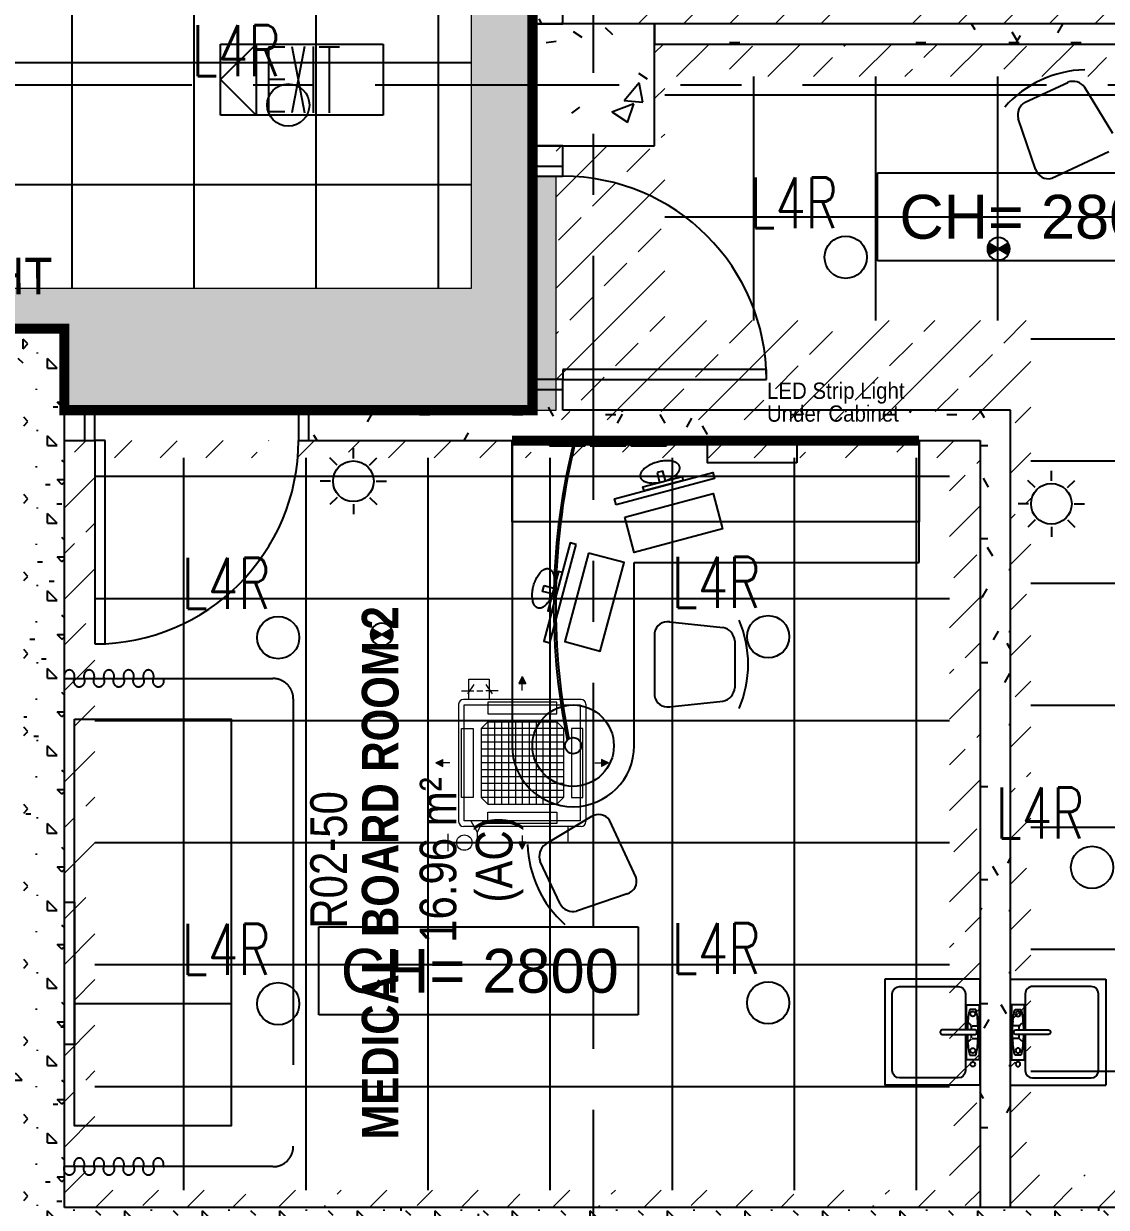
# Model space of a CAD drawing. Header units: millimetres. Extents: x -92759 to 184353, y -15225 to 86714.
# Drawn here: x 82701 to 88021, y 32021 to 37841 of the extents above; entities that cross this region are included whole.
import ezdxf

# ---------------------------------------------------------------- set-up
doc = ezdxf.new("R2010")
doc.units = ezdxf.units.MM
for name, pattern in [('HIDDEN', [0.375, 0.25, -0.125]), ('IDA - Grid Line', [2100, 1200, -300, 300, -300]), ('IMPORT-ACAD_ISO12W100', [3150, 1800, -450, 0, -450, 0, -450])]:
    doc.linetypes.add(name, pattern=pattern)
for name, color, linetype in [('0-1', 9, 'Continuous'), ('0-Motion Sensor', 1, 'Continuous'), ('A-_DOOR----_E', 8, 'Continuous'), ('A-_FURT----_E-1', 8, 'Continuous'), ('A-_ROOMNAME_A', 8, 'Continuous'), ('A-_WALL----_E', 8, 'Continuous'), ('A-_WALL----_H-1', 9, 'Continuous'), ('A-_WALLPRTN_E', 8, 'Continuous'), ('A-PATT-CONC', 8, 'Continuous'), ('E-_LIGT----_E-', 3, 'Continuous'), ('E-legend', 1, 'Continuous'), ('HF Text', 7, 'Continuous'), ('M-_SANIFIXR_E', 9, 'Continuous'), ('M-ACMV_FCU', 5, 'Continuous'), ('PDF_M-_ACON----_E-N', 7, 'Continuous'), ('S-_COLN----_E', 8, 'Continuous')]:
    doc.layers.add(name, color=color, linetype=linetype)
for name, color, linetype, lineweight in [('A--', 134, '500-1-RP', 25), ('HFI 9MM FPB', 94, 'Continuous', 5), ('M-ACMV_CDP', 190, 'DRAIN_PIPE', 25), ('M-ACMV_FCU-1', 86, 'Continuous', 9), ('M-ACMV_FCU-2', 86, 'Continuous', 9), ('M-ACMV_PWR', 1, 'REFRIGERANT', 25), ('M-ACMV_REF_PIPE', 134, '500-1-RP', 25), ('M-ACMV_VCD', 7, 'Continuous', 25)]:
    doc.layers.add(name, color=color, linetype=linetype, lineweight=lineweight)
for name, color, linetype, true_color in [('A-_DETA----_ED-2', 1, 'Continuous', 0xff0000), ('A-_FURN--1', 7, 'Continuous', 0xaaaaaa), ('A-_FURN--2', 7, 'IMPORT-ACAD_ISO12W100', 0xaaaaaa), ('A-_FURN--3', 7, 'Continuous', 0xaaaaaa), ('A-_FURN--4', 7, 'Continuous', 0xaaaaaa), ('A-_FURN_CURTAIN-2', 7, 'Continuous', 0xaaaaaa), ('A-_FURT----_E-_N', 6, 'Continuous', 0xff00ff), ('E-_FIREALAM_E-1', 1, 'Continuous', 0xff0000), ('E-_LIGT----_E', 1, 'Continuous', 0xff0000), ('fixtures', 9, 'Continuous', 0x808080), ('S-_ANOTGRID_E-1', 9, 'IDA - Grid Line', 0x808080)]:
    doc.layers.add(name, color=color, linetype=linetype, true_color=true_color)
doc.styles.add('Arial', font='arial.ttf')
doc.styles.add('Arial Narrow_2', font='ARIALN.TTF', dxfattribs={"height": 225})
doc.styles.add('Arial Narrow_B_1', font='ARIALNB.TTF', dxfattribs={"height": 300})
doc.styles.add('Arial_4', font='arial.ttf', dxfattribs={"height": 1.8})
doc.styles.add('Simplex', font='simplex_.ttf', dxfattribs={"width": 0.7, "height": 450})
doc.styles.get("Standard").update_dxf_attribs({"font": 'arial.ttf'})
doc.linetypes.add('500-1-RP', pattern='A,0.75,-0.5,0.75,-0.5,0.75,-0.5,0.75,-1.7,["RP",Standard,S=1,R=0,X=-1,Y=-0.5],-1.7', length=7.9)
doc.linetypes.add('DRAIN_PIPE', pattern='A,0.5,-0.2,["D",Standard,S=0.1,R=0,X=-0.1,Y=-0.05],-0.25', length=0.95)
doc.linetypes.add('REFRIGERANT', pattern='A,15,-5.08,["R",Standard,S=2.54,R=0,X=-2.54,Y=-1.27],-5.08', length=25.16)
pattern_1 = [(0, (-11670.95, 40338.3), (381, 381), [47.625, -333.375]), (90, (-11670.95, 40338.3), (-381, 381), [47.625, -333.375]), (135, (-11623.33, 40338.3), (-381.0004, 3e-14), [67.352, -471.463]), (0, (-11623.33, 40552.6), (381, 381), [47.625, -333.375]), (45, (-11599.5, 40528.8), (0, 381.0004), [33.676, -505.139]), (135, (-11599.5, 40528.8), (-381.0004, 3e-14), [33.676, -505.139]), (0, (-11480.45, 40647.85), (381, 381), [67.352, -313.648]), (45, (-11480.45, 40647.85), (0, 381.0004), [47.625, -491.19]), (135, (-11413.1, 40647.85), (-381.0004, 3e-14), [47.625, -491.19]), (90, (-11409, 40433.54), (-381, 381), [47.625, -333.375]), (45, (-11409, 40433.54), (0, 381.0004), [33.676, -505.139]), (135, (-11385.2, 40457.35), (-381.0004, 3e-14), [33.676, -505.139]), (0, (-11623.33, 40433.54), (381, 381), [23.812, -319.087]), (0, (-11337.58, 40528.8), (381, 381), [23.812, -319.087]), (90, (-11456.64, 40576.4), (-381, 381), [23.812, -319.087]), (135, (-11409, 40362.1), (-381.0004, 3e-14), [33.676, -505.139]), (135, (-11575.7, 40624.04), (-381.0004, 3e-14), [33.676, -505.139]), (45, (-11492.36, 40463.3), (0, 381.0004), [33.676, -505.139]), (90, (-11540, 40385.9), (-381, 381), [5.953, -375.047]), (90, (-11522.12, 40546.65), (-381, 381), [5.953, -375.047]), (90, (-11343.53, 40612.13), (-381, 381), [5.953, -375.047]), (90, (-11337.58, 40409.73), (-381, 381), [5.953, -375.047])]
pattern_2 = [(0, (-11670.95, 40338.29), (609.6, 152.4), [50.292, -406.908, 50.292, -406.908, -2438.4]), (0, (-11670.95, 40338.29), (609.6, 152.4), [-914.4, 50.292, -864.108, 50.292, -406.908, -1066.8]), (0, (-11670.95, 40338.29), (609.6, 152.4), [-2286, 50.292, -254.508, 50.292, -711.708]), (120, (-11442.35, 40414.49), (-436.78227, 451.7291), [50.292, -406.908, 50.292, -406.908, -2438.4]), (120, (-11442.35, 40414.49), (-436.78227, 451.7291), [-914.4, 50.292, -864.108, 50.292, -406.908, -1066.8]), (120, (-11442.35, 40414.49), (-436.78227, 451.7291), [-2286, 50.292, -254.508, 50.292, -711.708]), (240, (-11366.15, 40719.29), (-172.81773, -604.1291), [50.292, -406.908, 50.292, -406.908, -2438.4]), (240, (-11366.15, 40719.29), (-172.81773, -604.1291), [-914.4, 50.292, -864.108, 50.292, -406.908, -1066.8]), (240, (-11366.15, 40719.29), (-172.81773, -604.1291), [-2286, 50.292, -254.508, 50.292, -711.708])]
pattern_3 = [(45, (-381589.02, -647239), (-224.5064, 224.5064), []), (45, (-381364.5, -647239), (-224.5064, 224.5064), [158.75, -79.375])]

# ---------------------------------------------------------------- blocks, each defined once
blk = doc.blocks.new('IDA - Exit Sign - IDA - Exit Sign - One Side - Left-7570259-BLK8_RHH_2ND STOREY PLAN')
at = {"layer": 'A-_DETA----_ED-2'}
for p, q in [((-163.9, -115.1), (-163.9, -432.5)), ((-83.9, -115.1), (-163.9, -115.1)), ((-48.9, -112.8), (14, -437.8)), ((14, -112.8), (-48.9, -437.8)), ((55.1, -112.8), (55.1, -437.8)), ((185.1, -115.3), (85.1, -115.3)), ((135.1, -115.3), (135.1, -437.8)), ((-83.9, -275), (-163.9, -275)), ((-163.9, -432.5), (-83.9, -432.5))]:
    blk.add_line(p, q, dxfattribs=at)
at = {"layer": 'E-_LIGT----_E'}
for p, q in [((-400, -275), (-225, -100)), ((-400, -450), (-400, -100)), ((-400, -100), (400, -100)), ((-225, -100), (-225, -450)), ((400, -100), (400, -450)), ((-225, -450), (-400, -275)), ((400, -450), (-400, -450))]:
    blk.add_line(p, q, dxfattribs=at)
blk = doc.blocks.new('IDA - F - Single - Swing1 - 1100L X 2200H -TD-03-10510367-BLK8_RHH_2ND STOREY PLAN')
at = {"layer": 'A-_DOOR----_E'}
for p, q in [((500, 1075), (450, 1075)), ((450, 1075), (450, 75)), ((500, 75), (500, 1075)), ((-500, 75), (-550, 75)), ((-500, -75), (-500, 75)), ((450, 75), (500, 75)), ((550, 75), (500, 75)), ((500, 75), (500, -75)), ((-550, -75), (-500, -75)), ((500, -75), (550, -75))]:
    blk.add_line(p, q, dxfattribs=at)
blk.add_arc((500, 75), 1000, 90, 180, dxfattribs=at)
blk = doc.blocks.new('IDA - Strobe Light - IDA - Strobe Light-8826107-BLK8_RHH_2ND STOREY PLAN')
at = {"layer": 'A-_DETA----_ED-2'}
for p, q in [((0, 312.5), (0, 362.5)), ((-79.5, 279.5), (-114.9, 314.9)), ((79.5, 279.5), (114.9, 314.9)), ((-112.5, 200), (-162.5, 200)), ((112.5, 200), (162.5, 200)), ((-79.5, 120.5), (-114.9, 85.1)), ((79.5, 120.5), (114.9, 85.1)), ((0, 87.5), (0, 37.5))]:
    blk.add_line(p, q, dxfattribs=at)
blk.add_circle((0, 200), 100, dxfattribs=at)
blk = doc.blocks.new('KSINK1')
at = {"layer": 'fixtures', "color": 0}
for p, q in [((-261, 468), (-261, 0)), ((261, 468), (-261, 468)), ((261, 468), (261, 0)), ((-112.5, 446.5), (-112.5, 417.5)), ((-31.2, 428.3), (-31.2, 454.2)), ((-11.9, 425.9), (-29.3, 425.9)), ((-11.5, 443.4), (-11.5, 281.4)), ((2, 452.4), (-2.5, 452.4)), ((11, 281.4), (11, 443.4)), ((29.2, 425.9), (11, 425.9)), ((31.2, 428.3), (31.2, 454.2)), ((112.5, 417.5), (112.5, 446.5)), ((-225, 72), (-225, 360)), ((-189, 396), (-11.5, 396)), ((11, 396), (189, 396)), ((225, 360), (225, 72)), ((-2.5, 272.4), (2, 272.4)), ((-261, 0), (261, 0)), ((189, 36), (-189, 36))]:
    blk.add_line(p, q, dxfattribs=at)
blk.add_lwpolyline([(-11.5, 400.5), (-135, 400.5), (-135, 463.5), (135, 463.5), (135, 400.5), (11, 400.5)], dxfattribs=at)
for centre, radius in [((-90, 432), 12.3), ((90, 432), 12.3), ((157.5, 432), 11.4)]:
    blk.add_circle(centre, radius, dxfattribs=at)
for centre, radius, start, end in [((-66.8, 306.3), 147.4, 101.19751, 108.04567), ((-66.8, 557.7), 147.4, 251.95433, 258.80249), ((-26.8, 104.1), 353.6, 94.68764, 101.19751), ((-26.8, 759.9), 353.6, 258.80249, 265.31236), ((0, -222.8), 681.5, 90, 94.68764), ((0, 1086.8), 681.5, 265.31236, 269.02956), ((-20, 401.8), 25.7, 118.44135, 161.98534), ((-2.5, 443.4), 9, 90, 180), ((0, -222.8), 681.5, 85.31236, 90), ((2, 443.4), 9, 360, 90), ((0, 1086.8), 681.5, 270.92126, 274.68764), ((20, 401.8), 25.7, 18.01466, 61.55865), ((26.8, 104.1), 353.6, 78.80249, 85.31236), ((26.8, 759.9), 353.6, 274.68764, 281.19751), ((66.8, 306.3), 147.4, 71.95433, 78.80249), ((66.8, 557.7), 147.4, 281.19751, 288.04567), ((-2.5, 281.4), 9, 180, 270), ((2, 281.4), 9, 270, 0)]:
    blk.add_arc(centre, radius, start, end, dxfattribs=at)
at = {"layer": 'fixtures', "color": 0, "extrusion": (0, 0, -1)}
for centre, start, end in [((189, 360), 360, 90), ((-189, 360), 90, 180), ((189, 72), 270, 0), ((-189, 72), 180, 270)]:
    blk.add_arc(centre, 36, start, end, dxfattribs=at)
blk = doc.blocks.new('1599_FURN_RHH_BLK8 _NEW__2ND STY_dwg_CURTAIN-10345795-BLK8_RHH_2ND STOREY PLAN')
at = {"layer": 'A-_FURN_CURTAIN-2'}
for points, weights in [([(364562.6, -316988.1), (364557, -316988.1), (364551.8, -316989.6)], [1, 0.931303290714, 0.894831553285]), ([(364593.9, -317013.9), (364593.9, -316988.1), (364562.6, -316988.1)], [1, 0.707106781187, 1]), ([(364562.6, -317039.8), (364593.9, -317039.8), (364593.9, -317013.9)], [1, 0.707106781187, 1]), ([(364509.6, -317062.5), (364509.6, -317036.7), (364540.9, -317036.7)], [1, 0.707106781187, 1]), ([(364540.9, -317088.4), (364509.6, -317088.4), (364509.6, -317062.5)], [1, 0.707106781187, 1]), ([(364540.9, -317036.7), (364546.5, -317036.7), (364551.8, -317038.2)], [1, 0.931303290589, 0.894831553152]), ([(364551.8, -317038.2), (364557, -317039.8), (364562.6, -317039.8)], [0.894831553151, 0.931303290588, 1]), ([(364551.8, -317086.8), (364546.5, -317088.4), (364540.9, -317088.4)], [0.894831553149, 0.931303290586, 1]), ([(364562.6, -317085.3), (364557, -317085.3), (364551.8, -317086.8)], [1, 0.931303290589, 0.894831553152]), ([(364593.9, -317111.1), (364593.9, -317085.3), (364562.6, -317085.3)], [1, 0.707106781187, 1]), ([(364562.6, -317137), (364593.9, -317137), (364593.9, -317111.1)], [1, 0.707106781187, 1]), ([(364509.6, -317159.7), (364509.6, -317133.8), (364540.9, -317133.8)], [1, 0.707106781187, 1]), ([(364540.9, -317185.6), (364509.6, -317185.6), (364509.6, -317159.7)], [1, 0.707106781187, 1]), ([(364540.9, -317133.8), (364546.5, -317133.8), (364551.8, -317135.4)], [1, 0.931303290587, 0.894831553151]), ([(364551.8, -317184), (364546.5, -317185.6), (364540.9, -317185.6)], [0.89483155315, 0.931303290587, 1]), ([(364551.8, -317135.4), (364557, -317137), (364562.6, -317137)], [0.894831553149, 0.931303290586, 1]), ([(364562.6, -317182.4), (364557, -317182.4), (364551.8, -317184)], [1, 0.931303290587, 0.894831553151]), ([(364593.9, -317208.3), (364593.9, -317182.4), (364562.6, -317182.4)], [1, 0.707106781187, 1]), ([(364509.6, -317256.9), (364509.6, -317231), (364540.9, -317231)], [1, 0.707106781187, 1]), ([(364540.9, -317231), (364546.5, -317231), (364551.8, -317232.6)], [1, 0.931303290587, 0.894831553151]), ([(364551.8, -317232.6), (364557, -317234.2), (364562.6, -317234.2)], [0.89483155315, 0.931303290586, 1]), ([(364562.6, -317234.2), (364593.9, -317234.2), (364593.9, -317208.3)], [1, 0.707106781187, 1]), ([(364540.9, -317282.8), (364509.6, -317282.8), (364509.6, -317256.9)], [1, 0.707106781187, 1]), ([(364551.8, -317281.2), (364546.5, -317282.8), (364540.9, -317282.8)], [0.894831553151, 0.931303290587, 1]), ([(364562.6, -317279.6), (364557, -317279.6), (364551.8, -317281.2)], [1, 0.931303290588, 0.894831553151]), ([(364593.9, -317305.5), (364593.9, -317279.6), (364562.6, -317279.6)], [1, 0.707106781187, 1]), ([(364562.6, -317331.4), (364593.9, -317331.4), (364593.9, -317305.5)], [1, 0.707106781187, 1]), ([(364509.6, -317354.1), (364509.6, -317328.2), (364540.9, -317328.2)], [1, 0.707106781187, 1]), ([(364540.9, -317380), (364509.6, -317380), (364509.6, -317354.1)], [1, 0.707106781187, 1]), ([(364540.9, -317328.2), (364546.5, -317328.2), (364551.8, -317329.8)], [1, 0.931303290716, 0.894831553287]), ([(364551.8, -317329.8), (364557, -317331.4), (364562.6, -317331.4)], [0.89483155315, 0.931303290587, 1]), ([(364551.8, -317378.4), (364546.5, -317380), (364540.9, -317380)], [0.894831553151, 0.931303290587, 1]), ([(364562.6, -317376.8), (364557, -317376.8), (364551.8, -317378.4)], [1, 0.931303290587, 0.89483155315]), ([(364593.9, -317402.7), (364593.9, -317376.8), (364562.6, -317376.8)], [1, 0.707106781187, 1]), ([(364562.6, -317428.6), (364593.9, -317428.6), (364593.9, -317402.7)], [1, 0.707106781187, 1]), ([(364509.6, -317451.3), (364509.6, -317425.4), (364540.9, -317425.4)], [1, 0.707106781187, 1]), ([(364540.9, -317477.2), (364509.6, -317477.2), (364509.6, -317451.3)], [1, 0.707106781187, 1]), ([(364540.9, -317425.4), (364546.5, -317425.4), (364551.8, -317427)], [1, 0.931303290587, 0.894831553151]), ([(364551.8, -317475.6), (364546.5, -317477.2), (364540.9, -317477.2)], [0.894831553151, 0.931303290587, 1]), ([(364551.8, -317427), (364557, -317428.6), (364562.6, -317428.6)], [0.89483155315, 0.931303290587, 1])]:
    blk.add_rational_spline(points, weights, degree=2, dxfattribs=at)
blk = doc.blocks.new('1599_FURN_RHH_BLK8 _NEW__2ND STY_dwg_CURTAIN-10345796-BLK8_RHH_2ND STOREY PLAN')
at = {"layer": 'A-_FURN_CURTAIN-2'}
for points, weights in [([(364562.6, -316988.1), (364557, -316988.1), (364551.8, -316989.6)], [1, 0.931303290714, 0.894831553285]), ([(364593.9, -317013.9), (364593.9, -316988.1), (364562.6, -316988.1)], [1, 0.707106781187, 1]), ([(364562.6, -317039.8), (364593.9, -317039.8), (364593.9, -317013.9)], [1, 0.707106781187, 1]), ([(364509.6, -317062.5), (364509.6, -317036.7), (364540.9, -317036.7)], [1, 0.707106781187, 1]), ([(364540.9, -317088.4), (364509.6, -317088.4), (364509.6, -317062.5)], [1, 0.707106781187, 1]), ([(364540.9, -317036.7), (364546.5, -317036.7), (364551.8, -317038.2)], [1, 0.931303290589, 0.894831553152]), ([(364551.8, -317038.2), (364557, -317039.8), (364562.6, -317039.8)], [0.894831553151, 0.931303290588, 1]), ([(364551.8, -317086.8), (364546.5, -317088.4), (364540.9, -317088.4)], [0.894831553149, 0.931303290586, 1]), ([(364562.6, -317085.3), (364557, -317085.3), (364551.8, -317086.8)], [1, 0.931303290589, 0.894831553152]), ([(364593.9, -317111.1), (364593.9, -317085.3), (364562.6, -317085.3)], [1, 0.707106781187, 1]), ([(364562.6, -317137), (364593.9, -317137), (364593.9, -317111.1)], [1, 0.707106781187, 1]), ([(364509.6, -317159.7), (364509.6, -317133.8), (364540.9, -317133.8)], [1, 0.707106781187, 1]), ([(364540.9, -317185.6), (364509.6, -317185.6), (364509.6, -317159.7)], [1, 0.707106781187, 1]), ([(364540.9, -317133.8), (364546.5, -317133.8), (364551.8, -317135.4)], [1, 0.931303290587, 0.894831553151]), ([(364551.8, -317184), (364546.5, -317185.6), (364540.9, -317185.6)], [0.89483155315, 0.931303290587, 1]), ([(364551.8, -317135.4), (364557, -317137), (364562.6, -317137)], [0.894831553149, 0.931303290586, 1]), ([(364562.6, -317182.4), (364557, -317182.4), (364551.8, -317184)], [1, 0.931303290587, 0.894831553151]), ([(364593.9, -317208.3), (364593.9, -317182.4), (364562.6, -317182.4)], [1, 0.707106781187, 1]), ([(364509.6, -317256.9), (364509.6, -317231), (364540.9, -317231)], [1, 0.707106781187, 1]), ([(364540.9, -317231), (364546.5, -317231), (364551.8, -317232.6)], [1, 0.931303290587, 0.894831553151]), ([(364551.8, -317232.6), (364557, -317234.2), (364562.6, -317234.2)], [0.89483155315, 0.931303290586, 1]), ([(364562.6, -317234.2), (364593.9, -317234.2), (364593.9, -317208.3)], [1, 0.707106781187, 1]), ([(364540.9, -317282.8), (364509.6, -317282.8), (364509.6, -317256.9)], [1, 0.707106781187, 1]), ([(364551.8, -317281.2), (364546.5, -317282.8), (364540.9, -317282.8)], [0.894831553151, 0.931303290587, 1]), ([(364562.6, -317279.6), (364557, -317279.6), (364551.8, -317281.2)], [1, 0.931303290588, 0.894831553151]), ([(364593.9, -317305.5), (364593.9, -317279.6), (364562.6, -317279.6)], [1, 0.707106781187, 1]), ([(364562.6, -317331.4), (364593.9, -317331.4), (364593.9, -317305.5)], [1, 0.707106781187, 1]), ([(364509.6, -317354.1), (364509.6, -317328.2), (364540.9, -317328.2)], [1, 0.707106781187, 1]), ([(364540.9, -317380), (364509.6, -317380), (364509.6, -317354.1)], [1, 0.707106781187, 1]), ([(364540.9, -317328.2), (364546.5, -317328.2), (364551.8, -317329.8)], [1, 0.931303290716, 0.894831553287]), ([(364551.8, -317329.8), (364557, -317331.4), (364562.6, -317331.4)], [0.89483155315, 0.931303290587, 1]), ([(364551.8, -317378.4), (364546.5, -317380), (364540.9, -317380)], [0.894831553151, 0.931303290587, 1]), ([(364562.6, -317376.8), (364557, -317376.8), (364551.8, -317378.4)], [1, 0.931303290587, 0.89483155315]), ([(364593.9, -317402.7), (364593.9, -317376.8), (364562.6, -317376.8)], [1, 0.707106781187, 1]), ([(364562.6, -317428.6), (364593.9, -317428.6), (364593.9, -317402.7)], [1, 0.707106781187, 1]), ([(364509.6, -317451.3), (364509.6, -317425.4), (364540.9, -317425.4)], [1, 0.707106781187, 1]), ([(364540.9, -317477.2), (364509.6, -317477.2), (364509.6, -317451.3)], [1, 0.707106781187, 1]), ([(364540.9, -317425.4), (364546.5, -317425.4), (364551.8, -317427)], [1, 0.931303290587, 0.894831553151]), ([(364551.8, -317475.6), (364546.5, -317477.2), (364540.9, -317477.2)], [0.894831553151, 0.931303290587, 1]), ([(364551.8, -317427), (364557, -317428.6), (364562.6, -317428.6)], [0.89483155315, 0.931303290587, 1])]:
    blk.add_rational_spline(points, weights, degree=2, dxfattribs=at)
blk = doc.blocks.new('1599_FURN_RHH_BLK8 _NEW__2ND STY_dwg-10261561-BLK8_RHH_2ND STOREY PLAN')
at = {"layer": 'A-_FURN--1'}
for p, q in [((-2677.9, -41885.7), (-2469.5, -41788.5)), ((-2248.1, -42040.6), (-2384.9, -41814)), ((-2627.7, -42215.5), (-2712.8, -41966.9)), ((-2547.2, -42259.9), (-2266.8, -42129.2)), ((-5199.8, -43550.1), (-5199.8, -44150.1)), ((-3199.8, -43550.1), (-5199.8, -43550.1)), ((-5199.8, -43950.1), (-5199.8, -43550.1)), ((-5199.8, -43550.1), (-3199.8, -43550.1)), ((-3199.8, -44150.1), (-3199.8, -43550.1)), ((-3199.8, -43550.1), (-3199.8, -43950.1)), ((-3199.8, -43950.1), (-5199.8, -43950.1)), ((-5199.8, -44150.1), (-5199.8, -45050.1)), ((-4599.8, -44150.1), (-3199.8, -44150.1)), ((-4599.8, -45050.1), (-4599.8, -44150.1)), ((-4425.5, -44441.2), (-4164.3, -44469.2)), ((-4499.8, -44495.4), (-4499.8, -44804.8)), ((-4105.4, -44535.1), (-4105.4, -44765.1)), ((-4427.4, -44859.2), (-4164.3, -44831)), ((-4809.3, -45398.4), (-5035.8, -45535.2)), ((-4589.9, -45697.5), (-4720.7, -45417.1)), ((-4964.2, -45828.2), (-5061.4, -45619.8)), ((-4634.4, -45778.1), (-4882.9, -45863.1))]:
    blk.add_line(p, q, dxfattribs=at)
at = {"layer": 'A-_FURN--1', "flags": 128}
for points in [[(-4688.6, -43865.1), (-4696.4, -43836.1), (-4213.4, -43706.7), (-4205.7, -43735.7)], [(-4487.5, -43707.7), (-4474.6, -43756), (-4445.6, -43748.2), (-4458.5, -43699.9)], [(-4551.5, -43797.3), (-4556.7, -43778), (-4363.5, -43726.2), (-4358.3, -43745.5)], [(-4884.8, -44061.2), (-4913.8, -44053.5), (-5043.2, -44536.4), (-5014.2, -44544.2)], [(-4952.6, -44198.4), (-4971.9, -44193.2), (-5023.7, -44386.4), (-5004.4, -44391.6)], [(-5042.2, -44262.4), (-4993.9, -44275.3), (-5001.7, -44304.3), (-5050, -44291.3)], [(-7349.8, -44920.1), (-6579.8, -44920.1), (-6579.8, -46920.1), (-7349.8, -46920.1)], [(-7399.8, -46520.1), (-7399.8, -45820.1), (-7349.8, -45820.1), (-7349.8, -46520.1)]]:
    blk.add_lwpolyline(points, close=True, dxfattribs=at)
at = {"layer": 'A-_FURN--1'}
for centre, radius, start, end in [((-2369.9, -42274), 547.7, 91.66493, 138.33507), ((-2443.4, -41855.2), 71.6, 35.11571, 111.30497), ((-2643.5, -41948.5), 71.6, 118.69503, 194.88429), ((-2564.8, -42196.6), 65.8, 196.73506, 285.48458), ((-4434.9, -44506.3), 65.8, 81.73506, 170.48458), ((-4587.5, -44650.1), 547.7, 336.66493, 23.33507), ((-4176.9, -44539.7), 71.6, 3.69503, 79.88429), ((-4434.9, -44793.9), 65.8, 189.51542, 278.26494), ((-4176.9, -44760.5), 71.6, 280.11571, 356.30497), ((-4899.8, -45050.1), 300, 180, 0), ((-4774.9, -45454.4), 65.8, 34.51542, 123.26494), ((-4575.9, -45520.2), 547.7, 181.66493, 228.33507), ((-4994.6, -45593.8), 71.6, 125.11571, 201.30497), ((-4653.3, -45715.1), 65.8, 286.73506, 15.48458), ((-4901.3, -45793.9), 71.6, 208.69503, 284.88429)]:
    blk.add_arc(centre, radius, start, end, dxfattribs=at)
for points in [[(-4376.4, -43677.9), (-4389.4, -43629.6), (-4486, -43655.5)], [(-4486, -43655.5), (-4582.6, -43681.4), (-4569.6, -43729.7)], [(-4460.1, -43752.1), (-4363.5, -43726.2), (-4376.4, -43677.9)], [(-4569.6, -43729.7), (-4556.7, -43778), (-4460.1, -43752.1)], [(-5094.4, -44263.9), (-5068.5, -44167.3), (-5020.2, -44180.3)], [(-5020.2, -44180.3), (-4971.9, -44193.2), (-4997.8, -44289.8)], [(-5072, -44373.4), (-5120.3, -44360.5), (-5094.4, -44263.9)], [(-4997.8, -44289.8), (-5023.7, -44386.4), (-5072, -44373.4)]]:
    blk.add_rational_spline(points, [1, 0.707106781187, 1], degree=2, dxfattribs=at)
at = {"layer": 'A-_FURN--2'}
for p, q in [((-7399.8, -44720.1), (-6374.8, -44720.1)), ((-6274.8, -44820.1), (-6274.8, -47020.1)), ((-6374.8, -47120.1), (-7399.8, -47120.1))]:
    blk.add_line(p, q, dxfattribs=at)
at = {"layer": 'A-_FURN--2', "flags": 128}
for points in [[(-5016.4, -43575.1), (-4841.4, -43575.1), (-4841.4, -43550.1), (-5016.4, -43550.1)], [(-4816.4, -43575.1), (-4641.4, -43575.1), (-4641.4, -43550.1), (-4816.4, -43550.1)], [(-4616.4, -43575.1), (-4441.4, -43575.1), (-4441.4, -43550.1), (-4616.4, -43550.1)]]:
    blk.add_lwpolyline(points, close=True, dxfattribs=at)
at = {"layer": 'A-_FURN--2'}
for centre, start, end in [((-6374.8, -44820.1), 0, 90), ((-6374.8, -47020.1), 270, 0)]:
    blk.add_arc(centre, 100, start, end, dxfattribs=at)
at = {"layer": 'A-_FURN--3', "flags": 128}
for points in [[(-3799.8, -43660.1), (-4239.8, -43660.1), (-4239.8, -43550.1), (-3799.8, -43550.1)], [(-4646.4, -43926.2), (-4211.7, -43809.8), (-4165.1, -43983.6), (-4599.8, -44100.1)], [(-4823.6, -44103.5), (-4940.1, -44538.2), (-4766.2, -44584.8), (-4649.8, -44150.1)]]:
    blk.add_lwpolyline(points, close=True, dxfattribs=at)
at = {"layer": 'A-_FURN--3'}
for radius in [200, 40]:
    blk.add_circle((-4899.8, -45050.1), radius, dxfattribs=at)
for centre, radius, start, end in [((-1677.7, -44361.5), 3317.9, 165.84539, 191.49781), ((-1587.7, -44358.1), 3397.5, 166.24177, 191.16737)]:
    blk.add_arc(centre, radius, start, end, dxfattribs=at)
at = {"layer": 'A-_FURN--4'}
blk.add_line((-6579.8, -46320.1), (-7349.8, -46320.1), dxfattribs=at)
at = {"rotation": 90}
blk.add_blockref('1599_FURN_RHH_BLK8 _NEW__2ND STY_dwg_CURTAIN-10345796-BLK8_RHH_2ND STOREY PLAN', (-324389.4, -409271.9), dxfattribs=at)
at = {"extrusion": (0, 0, -1), "zscale": -1.000000000000006, "rotation": 270}
blk.add_blockref('1599_FURN_RHH_BLK8 _NEW__2ND STY_dwg_CURTAIN-10345795-BLK8_RHH_2ND STOREY PLAN', (324389.4, 317431.7), dxfattribs=at)
at = {"layer": 'A-_FURT----_E-_N', "color": 8, "rotation": 270}
blk.add_blockref('KSINK1', (-3367.8, -46459.1), dxfattribs=at)
at = {"layer": 'A-_FURT----_E-_N', "color": 8, "xscale": -1.000000000000003, "rotation": 90}
blk.add_blockref('KSINK1', (-2281.8, -46459.1), dxfattribs=at)
blk = doc.blocks.new('A$C3019c3af')
at = {"layer": 'A-_WALL----_H-1'}
h = blk.add_hatch(dxfattribs=at)
h.set_pattern_fill('FP_8', color=256, style=0, pattern_type=2)
h.set_pattern_definition(pattern_2)
h.paths.add_polyline_path([(2650, 3200), (2650, 3300), (2500, 3300), (2500, 3200), (2575, 3200)])
h.paths.add_polyline_path([(2500, 4400), (2650, 4400), (2650, 4500), (2500, 4500)])
h.paths.add_polyline_path([(2575, 5100), (2650, 5100), (2650, 7450), (2500, 7450), (2500, 5100)])
h.paths.add_polyline_path([(2650, 8550), (2650, 8700), (2500, 8700), (2500, 8550), (2575, 8550)])
h = blk.add_hatch(dxfattribs=at)
h.set_pattern_fill('FP_8', color=256, style=0, pattern_type=2)
h.set_pattern_definition(pattern_2)
h.paths.add_polyline_path([(3100, 5000), (7200, 5000), (7200, 5100), (3100, 5100)])
h = blk.add_hatch(dxfattribs=at)
h.set_pattern_fill('FP_9', color=256, style=0, pattern_type=2)
h.set_pattern_definition(pattern_1)
h.paths.add_polyline_path([(-3600, 3400), (200, 3400), (200, 3600), (-3600, 3600)])
h = blk.add_hatch(dxfattribs=at)
h.set_pattern_fill('FP_9', color=256, style=0, pattern_type=2)
h.set_pattern_definition(pattern_1)
h.paths.add_polyline_path([(0, -200), (200, -200), (200, 3400), (0, 3400), (0, 0)])
h = blk.add_hatch(dxfattribs=at)
h.set_pattern_fill('FP_8', color=256, style=0, pattern_type=2)
h.set_pattern_definition(pattern_2)
h.paths.add_polyline_path([(1400, 3050), (4850, 3050), (4850, 3200), (1400, 3200), (1400, 3125)])
h.paths.add_polyline_path([(300, 3050), (300, 3200), (200, 3200), (200, 3050)])
h = blk.add_hatch(dxfattribs=at)
h.set_pattern_fill('FP_8', color=256, style=0, pattern_type=2)
h.set_pattern_definition(pattern_2)
h.paths.add_polyline_path([(4850, -720), (4850, 3050), (4700, 3050), (4700, -720)])
h = blk.add_hatch(dxfattribs=at)
h.set_pattern_fill('FP_9', color=256, style=0, pattern_type=2)
h.set_pattern_definition(pattern_1)
h.paths.add_polyline_path([(0, -200), (0, 0), (-3600, 0), (-3600, -200), (-997.2, -200)])
h = blk.add_hatch(dxfattribs=at)
h.set_pattern_fill('FP_9', color=256, style=0, pattern_type=2)
h.set_pattern_definition(pattern_1)
h.paths.add_polyline_path([(191.7, -720), (200, -720), (200, -200), (0, -200), (0, -720)])
h = blk.add_hatch(dxfattribs=at)
h.set_pattern_fill('FP_9', color=256, style=0, pattern_type=2)
h.set_pattern_definition(pattern_1)
h.paths.add_polyline_path([(7400, -920), (7400, -720), (0, -720), (0, -920), (7324.6, -920)])
at = {"layer": 'S-_COLN----_E'}
h = blk.add_hatch(dxfattribs=at)
h.set_pattern_fill('FP_1', color=256, style=0, pattern_type=2)
h.set_pattern_definition([(50, (-11670.95, 40338.3), (1093.104, -95.634), [114.3, -1257.3]), (355, (-11671, 40338.3), (-211.457, 1146.34), [91.44, -1005.84]), (100.451, (-11579.9, 40330.3), (881.656, 1050.7), [97.14, -1068.54]), (46.184, (-11671, 40643.1), (1626.475, -252.257), [171.45, -1885.95]), (96.636, (-11535.4, 40622), (1424.416, 1484.565), [145.71, -1602.81]), (351.184, (-11671, 40643.1), (1424.43, 1484.55), [137.16, -1508.76]), (21, (-11518.55, 40566.9), (909.686, -613.59), [114.3, -1257.3]), (326, (-11518.6, 40566.9), (370.812, 1105.13), [91.44, -1005.84]), (71.451, (-11442.7, 40515.8), (1280.503, 491.528), [97.14, -1068.54]), (37.5, (-11670.95, 40338.3), (18.5313, 507.3303), [50.292, -943.356, 50.292, -970.788, -1009.65]), (37.5, (-11670.95, 40338.3), (18.5313, 507.3303), [-2014.728, 50.292, -959.358]), (7.5, (-11670.95, 40338.3), (400.918, 601.084), [50.292, -531.876, 50.292, -920.496, -384.81]), (7.5, (-11670.95, 40338.3), (400.918, 601.084), [-1552.956, 50.292, -334.518]), (327.5, (-12010.8, 40338.3), (813.545, -34.3737), [50.292, -330.708, 50.292, -1138.428, -1577.34]), (327.5, (-12010.8, 40338.3), (813.545, -34.3737), [-1569.72, 50.292, -1527.048]), (317.5, (-12163.2, 40338.3), (888.775, 152.56), [50.292, -445.008, 50.292, -739.14, -1120.14]), (317.5, (-12163.2, 40338.3), (888.775, 152.56), [-1284.732, 50.292, -1069.848])])
h.paths.add_polyline_path([(2650, 4500), (3100, 4500), (3100, 5100), (2500, 5100), (2500, 4500)])
at = {"layer": 'A-_WALL----_E'}
for p, q in [((200, 3600), (-3600, 3600)), ((200, -720), (200, 3600)), ((7625, -720), (200, -720))]:
    blk.add_line(p, q, dxfattribs=at)
at = {"layer": 'A-_WALLPRTN_E'}
for p, q in [((2500, 7450), (2500, 5100)), ((2650, 5100), (2650, 7450)), ((2500, 5100), (2650, 5100)), ((7200, 5100), (3100, 5100)), ((3100, 5100), (3100, 5000)), ((3100, 5000), (7200, 5000)), ((2500, 4500), (2500, 4400)), ((2650, 4500), (2500, 4500)), ((2650, 4400), (2650, 4500)), ((2500, 4400), (2650, 4400)), ((2500, 3300), (2500, 3200)), ((2650, 3300), (2500, 3300)), ((2650, 3200), (2650, 3300)), ((300, 3200), (200, 3200)), ((300, 3050), (300, 3200)), ((2500, 3200), (1400, 3200)), ((1400, 3200), (1400, 3050)), ((4850, 3200), (2650, 3200)), ((4850, -720), (4850, 3200)), ((200, 3050), (300, 3050)), ((1400, 3050), (4700, 3050)), ((4700, 3050), (4700, -720))]:
    blk.add_line(p, q, dxfattribs=at)
at = {"layer": 'S-_ANOTGRID_E-1'}
for p, q in [((2800, -20341.4), (2800, 52351.8)), ((-38173.1, 4800), (13784.7, 4800))]:
    blk.add_line(p, q, dxfattribs=at)
at = {"layer": 'S-_COLN----_E'}
for p, q in [((2650, 5100), (2500, 5100)), ((2500, 5100), (2500, 4500)), ((3100, 5100), (2650, 5100)), ((3100, 5000), (3100, 5100)), ((3100, 4500), (3100, 5000)), ((2500, 4500), (2650, 4500)), ((2650, 4500), (3100, 4500))]:
    blk.add_line(p, q, dxfattribs=at)
at = {"layer": 'A-_DOOR----_E'}
for p, rotation in [((2575, 3850), 269.9999999999999), ((850, 3125), 180)]:
    blk.add_blockref('IDA - F - Single - Swing1 - 1100L X 2200H -TD-03-10510367-BLK8_RHH_2ND STOREY PLAN', p, dxfattribs=dict(at, rotation=rotation))
at = {"layer": 'A-_FURT----_E-1'}
blk.add_blockref('IDA - Exit Sign - IDA - Exit Sign - One Side - Left-7570259-BLK8_RHH_2ND STOREY PLAN', (1366.7, 5100), dxfattribs=at)
at = {"layer": 'E-_FIREALAM_E-1'}
for p, rotation in [((1620, 3050), 180), ((4850, 2739.3), 269.9999999999972)]:
    blk.add_blockref('IDA - Strobe Light - IDA - Strobe Light-8826107-BLK8_RHH_2ND STOREY PLAN', p, dxfattribs=dict(at, rotation=rotation))
at = {"layer": 'M-_SANIFIXR_E'}
blk.add_blockref('1599_FURN_RHH_BLK8 _NEW__2ND STY_dwg-10261561-BLK8_RHH_2ND STOREY PLAN', (7599.8, 46600.1), dxfattribs=at)
at = {"layer": 'A-_ROOMNAME_A', "char_height": 180, "attachment_point": 1, "rotation": 90}
for s, insert, width, style in [('MEDICAL BOARD ROOM 2', (1661.8, -386.9), 3367.087, 'Arial Narrow_B_1'), ('16.96 m²', (1945.9, 580.6), 1022.152, 'Arial Narrow_2'), ('R02-50', (1408.3, 650.3), 853.797, 'Arial Narrow_2'), ('(AC)', (2221.5, 778.6), 541.139, 'Arial Narrow_2')]:
    blk.add_mtext(s, dxfattribs=dict(at, insert=insert, width=width, style=style))
blk = doc.blocks.new('RCP_B8L2')
at = {"layer": 'A-PATT-CONC'}
h = blk.add_hatch(dxfattribs=at)
h.set_pattern_fill('ANSI37', color=256, scale=189, angle=45)
h.set_pattern_definition([(90, (-367718.07, -175977.3), (-600.075, 0), []), (180, (-367718.07, -175977.3), (-6e-14, -600.075), [])])
h.paths.add_polyline_path([(-376718.1, -196977.3), (-373718.1, -196977.3), (-373718.1, -187977.3), (-373718.1, -187977.3), (-373718.1, -183777.3), (-367718.1, -183777.3), (-367718.1, -175977.3), (-399518.1, -175977.3), (-399518.1, -180177.3), (-376718.1, -180177.3)])
h = blk.add_hatch(dxfattribs=at)
h.set_pattern_fill('ANSI37', color=256, scale=189, angle=45)
h.set_pattern_definition([(90, (-363168.07, -188137.3), (-600.075, 0), []), (180, (-363168.07, -188137.3), (-6e-14, -600.075), [])])
h.paths.add_polyline_path([(-362568.1, -187537.3), (-362568.1, -183337.3), (-363168.1, -183337.3), (-363168.1, -182737.3), (-366768.1, -182737.3), (-366768.1, -183937.3), (-364968.1, -183937.3), (-364968.1, -188137.3), (-363168.1, -188137.3), (-363168.1, -187537.3)])
h = blk.add_hatch(dxfattribs=at)
h.set_pattern_fill('ANSI37', color=256, scale=189, angle=45)
h.set_pattern_definition([(90, (-365368.07, -184612.3), (-600.075, 0), []), (180, (-365368.07, -184612.3), (-6e-14, -600.075), [])])
h.paths.add_polyline_path([(-369568.1, -184612.3), (-369568.1, -188212.3), (-365368.1, -188212.3), (-365368.1, -184612.3)])
at = {"layer": 'HFI 9MM FPB'}
h = blk.add_hatch(dxfattribs=at)
h.set_pattern_fill('ANSI33', color=256, scale=50)
h.set_pattern_definition(pattern_3)
h.paths.add_polyline_path([(-397818.1, -145727.3), (-400118.1, -145727.3), (-400118.1, -175677.3), (-397818.1, -175677.3), (-397818.1, -149677.3), (-369818.1, -149677.3), (-369818.1, -175677.3), (-400118.1, -175677.3), (-400118.1, -180477.3), (-377418.1, -180477.3), (-377418.1, -194177.3), (-377868.1, -194177.3), (-377868.1, -197377.3), (-373818.1, -197377.3), (-373818.1, -196977.3), (-373218.1, -196977.3), (-373218.1, -197377.3), (-372328.1, -197377.3), (-372328.1, -187777.3), (-373518.1, -187777.3), (-373518.1, -183977.3), (-369718.1, -183977.3), (-369718.1, -184377.3), (-367302.1, -184377.3), (-367302.1, -183227.3), (-367418.1, -183227.3), (-367418.1, -174577.3), (-365018.1, -174577.3), (-365018.1, -174045.3), (-364918.1, -174045.3), (-364918.1, -173009.3), (-365018.1, -173009.3), (-365018.1, -172877.3), (-367418.1, -172877.3), (-367418.1, -161227.3), (-365818.1, -161227.3), (-365818.1, -161927.3), (-362518.1, -161927.3), (-362518.1, -160193), (-362518.1, -159277.3), (-362718.1, -159277.3), (-362718.1, -157677.3), (-364168.1, -157677.3), (-364168.1, -158127.3), (-364455.6, -158127.3), (-365318.1, -158127.3), (-365318.1, -158827.3), (-366818.1, -158827.3), (-366818.1, -159277.3), (-367418.1, -159277.3), (-367418.1, -145307.3), (-369018.1, -145307.3), (-369018.1, -145557.3), (-369818.1, -145557.3), (-369818.1, -147877.3), (-377418.1, -147877.3), (-377418.1, -145557.7), (-379668.1, -145557.7), (-379668.1, -147877.3), (-394868.1, -147877.3), (-394868.1, -146527.3), (-397818.1, -146527.3)])
h.paths.add_polyline_path([(-399868.1, -146002.3), (-398068.1, -146002.3), (-398068.1, -175402.3), (-399868.1, -175402.3)], flags=16)
h.paths.add_polyline_path([(-379218.1, -147877.3), (-379218.1, -146077.3), (-378018.1, -146077.3), (-378018.1, -147877.3), (-369818.1, -147877.3), (-369818.1, -149677.3), (-397818.1, -149677.3), (-397818.1, -147877.3), (-397818.1, -146677.3), (-396618.1, -146677.3), (-395418.1, -146677.3), (-395418.1, -147877.3)], flags=16)
h.paths.add_polyline_path([(-369518.1, -175677.3), (-367718.1, -175677.3), (-367718.1, -145677.3), (-369518.1, -145677.3)], flags=16)
h.paths.add_polyline_path([(-366468.1, -159177.3), (-366468.1, -160977.3), (-365268.1, -160977.3), (-365268.1, -161577.3), (-362868.1, -161577.3), (-362868.1, -159177.3)], flags=16)
h.paths.add_polyline_path([(-376718.1, -196977.3), (-373718.1, -196977.3), (-373718.1, -187977.3), (-373718.1, -187977.3), (-373718.1, -183777.3), (-367718.1, -183777.3), (-367718.1, -175977.3), (-399518.1, -175977.3), (-399518.1, -180177.3), (-376718.1, -180177.3)], flags=16)
h = blk.add_hatch(dxfattribs=at)
h.set_pattern_fill('ANSI33', color=256, scale=50)
h.set_pattern_definition(pattern_3)
h.paths.add_polyline_path([(-367268.1, -178877.3), (-362518.1, -178877.3), (-362518.1, -182477.3), (-367268.1, -182477.3)])
h.paths.add_polyline_path([(-366993.1, -179177.3), (-366993.1, -182177.3), (-362793.1, -182177.3), (-362793.1, -179177.3)], flags=16)
h = blk.add_hatch(dxfattribs=at)
h.set_pattern_fill('ANSI33', color=256, scale=50)
h.set_pattern_definition(pattern_3)
h.paths.add_polyline_path([(-367302.1, -183077.3), (-367302.1, -184425.3), (-365068.1, -184425.3), (-365068.1, -188297.3), (-362718.1, -188297.3), (-362718.1, -187897.3), (-362518.1, -187897.3), (-362518.1, -183077.3), (-362718.1, -183077.3), (-362718.1, -182577.3), (-366818.1, -182577.3), (-366818.1, -183077.3)])
h.paths.add_polyline_path([(-362568.1, -187537.3), (-362568.1, -183337.3), (-363168.1, -183337.3), (-363168.1, -182737.3), (-366768.1, -182737.3), (-366768.1, -183937.3), (-364968.1, -183937.3), (-364968.1, -188137.3), (-363168.1, -188137.3), (-363168.1, -187537.3)], flags=16)
h = blk.add_hatch(dxfattribs=at)
h.set_pattern_fill('ANSI33', color=256, scale=50)
h.set_pattern_definition([(45, (-581589.02, -147239), (-224.5064, 224.5064), []), (45, (-581364.5, -147239), (-224.5064, 224.5064), [158.75, -79.375])])
h.paths.add_polyline_path([(-369718.1, -184527.3), (-365218.1, -184527.3), (-365218.1, -188297.3), (-369718.1, -188297.3)])
h.paths.add_polyline_path([(-369568.1, -184612.3), (-365368.1, -184612.3), (-365368.1, -188212.3), (-369568.1, -188212.3)], flags=16)
for points in [[(-400118.1, -175677.3), (-400118.1, -180477.3), (-377418.1, -180477.3), (-377418.1, -194177.3), (-377868.1, -194177.3), (-377868.1, -197377.3), (-373818.1, -197377.3), (-373818.1, -196977.3), (-373218.1, -196977.3), (-373218.1, -197377.3), (-372328.1, -197377.3), (-372328.1, -187777.3), (-373518.1, -187777.3), (-373518.1, -183977.3), (-369718.1, -183977.3), (-369718.1, -184377.3), (-367302.1, -184377.3), (-367302.1, -183227.3), (-367418.1, -183227.3), (-367418.1, -174577.3)], [(-376718.1, -196977.3), (-373718.1, -196977.3), (-373718.1, -187977.3), (-373718.1, -187977.3), (-373718.1, -183777.3), (-367718.1, -183777.3), (-367718.1, -175977.3), (-399518.1, -175977.3), (-399518.1, -180177.3), (-376718.1, -180177.3), (-376718.1, -196977.3)]]:
    blk.add_lwpolyline(points, dxfattribs=at)
at = {"layer": 'HF Text', "char_height": 215.85, "width": 1353.585, "attachment_point": 1, "style": 'Arial_4', "bg_fill": 16, "box_fill_scale": 1.5, "bg_fill_color": 256, "bg_fill_transparency": 0}
for insert in [(-365614.8, -183318.8), (-368359.9, -187026.4)]:
    blk.add_mtext('CH= 2800', dxfattribs=dict(at, insert=insert))
blk = doc.blocks.new('A$C020d881d')
at = {"layer": 'E-legend', "lineweight": 25}
blk.add_circle((818.7, 172), 103.8, dxfattribs=at)
at = {"layer": 'E-legend', "lineweight": 25, "style": 'Simplex', "width": 0.7}
blk.add_text('L4R', height=250, dxfattribs=at).set_placement((345.2, 314.3))
blk = doc.blocks.new('Motion Sensor')
at = {"layer": 'E-legend', "lineweight": 25}
h = blk.add_hatch(color=256, dxfattribs=at)
h.dxf.hatch_style = 1
h.paths.add_polyline_path([(10021, -17121.6), (9973.3, -17094.1, 0.131652), (9965.9, -17121.6, 0.131652), (9973.3, -17149.1)])
h = blk.add_hatch(color=256, dxfattribs=at)
h.dxf.hatch_style = 1
h.paths.add_polyline_path([(10068.6, -17094.1), (10021, -17121.6), (10068.6, -17149.1, 0.131652), (10076, -17121.6, 0.131652)])
for p, q in [((9973.3, -17094.1), (10068.6, -17149.1)), ((9973.3, -17149.1), (10068.6, -17094.1))]:
    blk.add_line(p, q, dxfattribs=at)
blk.add_circle((10021, -17121.6), 55, dxfattribs=at)
blk = doc.blocks.new('EL_B8_L2_R4')
at = {"color": 6, "linetype": 'HIDDEN', "ltscale": 20, "const_width": 50}
blk.add_lwpolyline([(-7500, -27300), (-7500, -34700), (-37800, -34700), (-37800, -39445), (-37800, -39500), (-15100, -39500), (-15100, -56400), (-11500, -56400), (-11500, -56000), (-10900, -56000), (-10900, -56400), (-10010, -56400), (-10010, -46800), (-11200, -46800), (-11200, -43000), (-7400, -43000), (-7400, -43400), (-5100, -43400), (-5100, -33600), (-2700, -33600), (-2712.5, -31900), (-5100, -31900), (-5100, -27300), (-7500, -27300)], dxfattribs=at)
at = {"color": 1, "linetype": 'HIDDEN', "ltscale": 20, "const_width": 50}
blk.add_lwpolyline([(-5200, -43550), (-3200, -43550)], dxfattribs=at)
at = {"layer": '0-Motion Sensor', "xscale": -1, "rotation": 180}
for p in [(-12830.4, -59728.5), (-15861.3, -61624.4)]:
    blk.add_blockref('Motion Sensor', p, dxfattribs=at)
at = {"layer": 'E-_LIGT----_E-', "ltscale": 0.5}
for p in [(-7118.7, -42072), (-4379.1, -42820.4), (-7168, -44690.7), (-4760.3, -44686.4), (-3168.8, -45820.4), (-7168, -46490.7), (-4760.3, -46486.4)]:
    blk.add_blockref('A$C020d881d', p, dxfattribs=at)
at = {"color": 6, "linetype": 'HIDDEN', "ltscale": 40, "style": 'Arial', "width": 0.9}
blk.add_text('COVE LIGHT', height=180, rotation=0.06266, dxfattribs=at).set_placement((-8829.5, -42832.6))
at = {"color": 1, "linetype": 'HIDDEN', "ltscale": 40, "style": 'Arial', "width": 0.9}
for s, p in [('LED Strip Light', (-3947.5, -43345)), ('Under Cabinet', (-3947.5, -43457.3))]:
    blk.add_text(s, height=80, rotation=0.06266, dxfattribs=at).set_placement(p)
blk = doc.blocks.new('A$C7208cd76')
at = {"layer": 'M-ACMV_FCU', "lineweight": 5}
h = blk.add_hatch(color=256, dxfattribs=at)
h.dxf.hatch_style = 1
h.paths.add_polyline_path([(0, 424.1), (-17, 390.2), (17, 390.2)])
h = blk.add_hatch(color=256, dxfattribs=at)
h.dxf.hatch_style = 1
h.paths.add_polyline_path([(-424.1, 0), (-390.2, -17), (-390.2, 17)])
h = blk.add_hatch(color=256, dxfattribs=at)
h.dxf.hatch_style = 1
h.paths.add_polyline_path([(424.1, 0), (390.2, 17), (390.2, -17)])
h = blk.add_hatch(color=256, dxfattribs=at)
h.dxf.hatch_style = 1
h.paths.add_polyline_path([(0, -424.1), (17, -390.2), (-17, -390.2)])
for p, q in [((0, 424.1), (-17, 390.2)), ((0, 424.1), (17, 390.2)), ((-17, 390.2), (17, 390.2)), ((0, 356.2), (0, 390.2)), ((288.8, 312.5), (-288.8, 312.5)), ((288.9, 312.6), (288.9, 312.6)), ((-312.5, 288.8), (-312.5, -288.8)), ((312.5, 288.8), (312.5, -288.8)), ((312.6, 288.9), (312.6, 288.9)), ((-202.6, 169.6), (-169.6, 202.6)), ((-169.6, 202.6), (169.6, 202.6)), ((-169.6, 202.6), (-169.6, -202.6)), ((-135.7, 202.6), (-135.7, -202.6)), ((-101.8, 202.6), (-101.8, -202.6)), ((-67.9, 202.6), (-67.9, -202.6)), ((-33.9, 202.6), (-33.9, -202.6)), ((0, 202.6), (0, -202.6)), ((33.9, 202.6), (33.9, -202.6)), ((67.9, 202.6), (67.9, -202.6)), ((101.8, 202.6), (101.8, -202.6)), ((135.7, 202.6), (135.7, -202.6)), ((169.6, 202.6), (202.6, 169.6)), ((169.6, 202.6), (169.6, -202.6)), ((-202.6, 169.6), (-202.6, -169.6)), ((202.6, 169.6), (-202.6, 169.6)), ((202.6, 135.7), (-202.6, 135.7)), ((202.6, 169.6), (202.6, -169.6)), ((202.6, 101.8), (-202.6, 101.8)), ((202.6, 67.9), (-202.6, 67.9)), ((-424.1, 0), (-390.2, 17)), ((-424.1, 0), (-390.2, -17)), ((-390.2, -17), (-390.2, 17)), ((-356.2, 0), (-390.2, 0)), ((202.6, 33.9), (-202.6, 33.9)), ((202.6, 0), (-202.6, 0)), ((356.2, 0), (390.2, 0)), ((390.2, 17), (390.2, -17)), ((424.1, 0), (390.2, 17)), ((424.1, 0), (390.2, -17)), ((202.6, -33.9), (-202.6, -33.9)), ((202.6, -67.9), (-202.6, -67.9)), ((202.6, -101.8), (-202.6, -101.8)), ((202.6, -135.7), (-202.6, -135.7)), ((-169.6, -202.6), (-202.6, -169.6)), ((202.6, -169.6), (-202.6, -169.6)), ((169.6, -202.6), (202.6, -169.6)), ((-169.6, -202.6), (169.6, -202.6)), ((288.8, -312.5), (-288.8, -312.5)), ((17, -390.2), (-17, -390.2)), ((0, -424.1), (-17, -390.2)), ((0, -356.2), (0, -390.2)), ((0, -424.1), (17, -390.2))]:
    blk.add_line(p, q, dxfattribs=at)
for points in [[(-169.6, 241.6), (169.6, 241.6), (169.6, 297.9), (-169.6, 297.9)], [(285, 285), (285, -285), (-285, -285), (-285, 285)], [(-241.6, 169.6), (-241.6, -169.6), (-297.9, -169.6), (-297.9, 169.6)], [(241.6, 169.6), (241.6, -169.6), (297.9, -169.6), (297.9, 169.6)], [(-169.6, -241.6), (169.6, -241.6), (169.6, -297.9), (-169.6, -297.9)]]:
    blk.add_lwpolyline(points, close=True, dxfattribs=at)
for centre, start, end in [((-288.8, 288.8), 90, 180), ((288.8, 288.8), 0, 90), ((-288.8, -288.8), 180, 270), ((288.8, -288.8), 270, 0)]:
    blk.add_arc(centre, 23.7, start, end, dxfattribs=at)
blk = doc.blocks.new('A$C49267d6b')
at = {"layer": 'PDF_M-_ACON----_E-N', "lineweight": 0}
for p, q in [((-25.4, 76.2), (12.7, 101.6)), ((0, 127), (0, 76.2)), ((0, 63.5), (0, 38.1)), ((-25.4, 25.4), (12.7, 0)), ((0, -25.4), (0, 25.4))]:
    blk.add_line(p, q, dxfattribs=at)
blk = doc.blocks.new('A$C81577ca4')
at = {"layer": 'A--', "lineweight": 0, "ltscale": 0.75}
for p, q in [((19, -95), (-36, -125)), ((-36, -125), (-86, -125)), ((19, -155), (-36, -125))]:
    blk.add_line(p, q, dxfattribs=at)
blk = doc.blocks.new('SSO')
at = {"layer": 'M-ACMV_PWR', "linetype": 'ByBlock', "lineweight": 5}
for p, q in [((1064820.3, 20828.3), (1064720.3, 20828.3)), ((1064770.3, 20778.3), (1064770.3, 20878.3))]:
    blk.add_line(p, q, dxfattribs=at)
blk.add_circle((1064770.3, 20733.6), 44.6, dxfattribs=at)
blk.add_circle((1064770.3, 20733.6), 44.6, dxfattribs=at)
blk = doc.blocks.new('FCU-2_mini cassette')
at = {"layer": 'M-ACMV_CDP', "lineweight": 5}
blk.add_line((240311.9, -39528.1), (240311.9, -39608.6), dxfattribs=at)
at = {"layer": 'M-ACMV_VCD', "lineweight": 5}
blk.add_lwpolyline([(239824.1, -38903.1), (239824.1, -38803.1), (239924.1, -38803.1), (239924.1, -38903.1)], close=True, dxfattribs=at)
at = {"layer": 'M-ACMV_FCU', "lineweight": 5}
blk.add_blockref('A$C7208cd76', (240087.3, -39215.6), dxfattribs=at)
at = {"layer": 'M-ACMV_PWR', "color": 1, "linetype": 'ByBlock', "lineweight": 5, "xscale": 0.8500000000000222, "yscale": 0.8500000000000222, "zscale": 0.8500000000000222, "rotation": 90}
blk.add_blockref('SSO', (257426.2, -944662.3), dxfattribs=at)
at = {"layer": 'M-ACMV_REF_PIPE', "lineweight": 5, "rotation": 90}
blk.add_blockref('A$C81577ca4', (239740.3, -39519.6), dxfattribs=at)
at = {"layer": 'M-ACMV_VCD', "lineweight": 5, "xscale": -1.181061443391948, "yscale": 1.181061443391948, "zscale": 1.181061443391948, "rotation": 90}
blk.add_blockref('A$C49267d6b', (239939.1, -38860.6), dxfattribs=at)
blk = doc.blocks.new('ACMV_B8_L2')
at = {"layer": 'M-ACMV_FCU-2'}
blk.add_blockref('FCU-2_mini cassette', (-94272.7, -32293.8), dxfattribs=at)

msp = doc.modelspace()

# ---------------------------------------------------------------- block references
at = {"layer": '0-1'}
msp.add_blockref('A$C3019c3af', (82701.1, 32741.2), dxfattribs=at)
at = {"layer": 'A-PATT-CONC'}
msp.add_blockref('RCP_B8L2', (452619.1, 220318.5), dxfattribs=at)
at = {"layer": 'E-legend', "color": 7}
msp.add_blockref('EL_B8_L2_R4', (90301.1, 79341.2), dxfattribs=at)
at = {"layer": 'M-ACMV_FCU-1'}
msp.add_blockref('ACMV_B8_L2', (-60663.6, 105715.9), dxfattribs=at)

doc.saveas('drawing.dxf')
